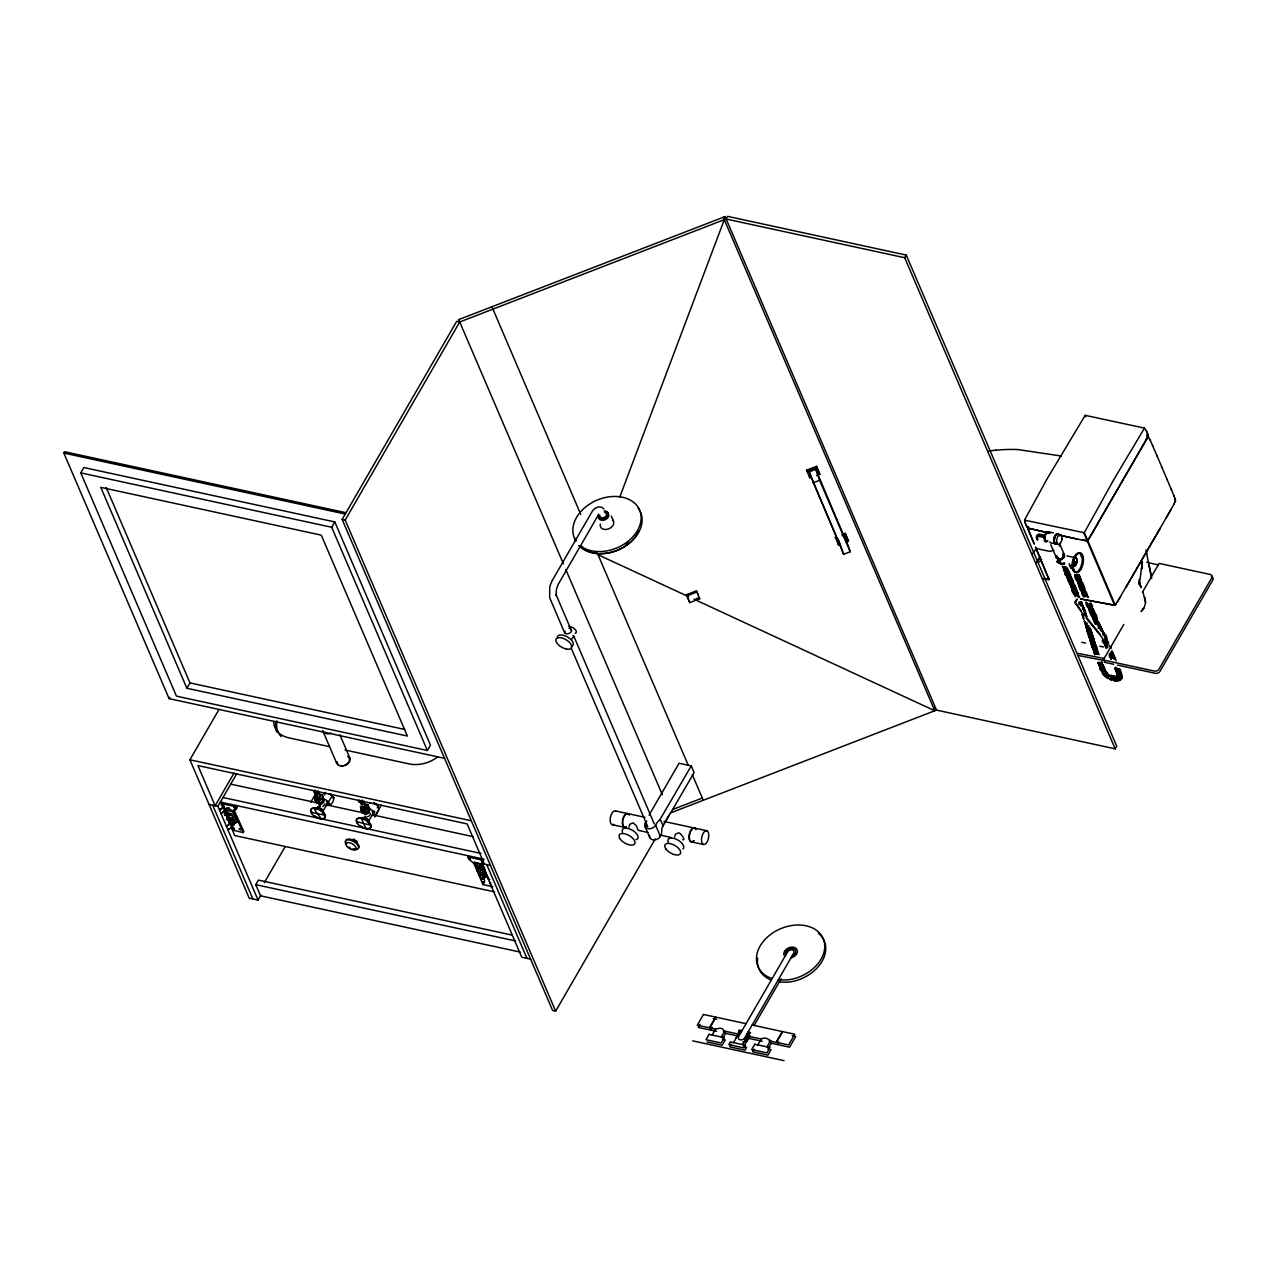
<?xml version="1.0" encoding="UTF-8"?>
<svg xmlns="http://www.w3.org/2000/svg" width="1277" height="1277" viewBox="0 0 1277 1277"><rect width="100%" height="100%" fill="white"/><g stroke="black" fill="none" stroke-linecap="round" stroke-linejoin="round"><path stroke-width="1.5" d="M483.009 863.22L482.578 867.083L483.552 866.588M484.558 867.243L484.111 870.691L485.1 870.196M482.067 875.144L482.483 872.702M330.136 793.703A4.629 2.267 30 0 1 332.483 796.241C336.138 797.024 331.222 807.655 329.083 803.185A5.124 2.506 29.6 0 0 324.741 799.386L322.506 797.886M1068.418 580.412L1072.137 588.857L1075.154 588.314L1074.771 585.856M1097.757 662.284L1100.167 666.147L1102.753 664.79L1101.428 662.683M1083.79 619.489L1083.503 616.823M1084.349 621.037L1085.179 624.118L1086.919 624.996M1087.35 631.508L1087.86 633.44C1090.095 636.553 1093.846 631.253 1090.095 630.742M1101.588 670.936L1103.057 674.208L1104.733 674.751L1106.904 672.915L1105.164 670.09M1110.447 675.948L1108.372 674.767M1045.049 535.446L1045.049 535.414A4.454 2.123 -77.8 0 0 1045.161 540.474A4.629 2.219 -77.8 0 0 1047.459 540.714M378.79 808.469L378.774 807.511M1064.236 556.038L1063.661 555.208M1064.092 556.517C1061.299 558.751 1060.421 563.253 1056.813 561.928M489.969 882.311L489.538 883.317L490.576 882.439M491.517 885.919L491.07 886.924L491.693 886.19A1.884 0.91 -77.8 0 1 491.15 885.552M1056.686 540.522L1056.845 539.389M1072.935 570.596L1073.255 568.983L1074.037 571.394M735.983 1038.281L737.914 1033.859A13.073 9.53 -23.2 0 0 738.888 1030.172L742.16 1030.443M1142.069 564.562L1139.307 584.323L1139.132 579.375M364.488 817.535L361.343 818.477L365.988 828.342A8.157 3.991 30 0 0 370.569 824.272A8.157 3.991 30 0 0 360.401 817.887A8.157 3.991 30 0 0 357.592 823.074M1065.928 573.98L1067.221 577.747C1071.499 580.045 1071.674 573.581 1068.53 572.335M1095.091 622.809L1095.251 624.198M1106.169 647.902L1106.425 646.8M1064.395 570.388L1065.848 573.309L1068.865 571.729M1069.535 582.456L1069.44 583.206C1070.812 586.335 1075.841 582.2 1072.137 580.812M1072.057 588.489L1071.962 589.224C1071.116 594.268 1080.374 599.408 1077.165 592.879M1072.552 589.687L1072.457 590.421C1074.388 594.108 1079.033 588.027 1074.404 588.106M1079.943 586.59C1080.31 591.107 1086.966 586.191 1082.369 583.812M1080.949 589C1082.369 594.763 1088.164 585.648 1081.89 586.335M1086.982 603.462L1088.738 605.314L1090.909 603.367M1088.994 608.299L1088.898 609.033C1088.164 614.732 1097.518 611.779 1092.218 609.065M1089.999 610.709L1089.904 611.444C1089.089 616.599 1098.092 614.939 1093.591 611.491M1092.505 616.727C1092.394 620.973 1099.848 616.887 1095.203 614.109M1078.985 574.714L1076.351 576.374L1074.58 574.442M1095.921 615.418C1095.171 619.648 1089.489 615.961 1091.165 612.752M1117.024 672.452C1115.188 677.832 1124.766 682.11 1120.871 674.479M1117.854 674.847C1117.423 679.045 1125.005 675.357 1120.488 673.282M1116.082 660.927L1115.683 659.475M1045.017 536.707L1045.177 535.877A3.847 1.836 -77.8 0 0 1045.209 539.708L1044.778 539.469A4.438 2.123 -77.8 0 1 1045.767 533.882L1045.927 533.531A4.422 2.203 -79.7 0 1 1046.693 532.685L1046.964 532.493M1102.243 629.721L1101.428 631.556M1100.279 628.523L1101.62 628.651L1102.817 632.019M1101.397 630.966L1103.488 632.386L1102.881 633.775M1104.621 635.387L1101.62 628.651M1104.573 637.431L1105.786 637.526L1104.797 638.867M1118.125 675.868C1117.167 679.747 1125.26 677.353 1120.536 675.405M1075.042 574.554L1074.931 575.288C1073.59 580.748 1085.274 588.218 1079.783 580.189M330.631 804.749L329.674 804.861M1103.488 672.5L1103.12 674.288L1104.541 675.916L1107.319 674.192L1106.632 672.564M1143.043 592.32L1145.565 602.728L1144.256 607.341L1141.175 611.587L1142.42 609.831M1147.752 434.244L1148.167 435.824L1143.458 444.524M1045.288 539.948A4.007 1.995 -74.9 0 1 1045.049 539.405L1045.24 538.718M485.244 870.339L485.148 871.201A1.884 0.91 -77.8 0 0 485.627 872.319L485.914 872.335M1073.207 569.287L1074.707 571.33M1104.334 674.815L1105.946 677.097L1107.925 675.134M1121.573 677.528L1121.653 678.247C1120.615 682.349 1115.539 678.119 1118.556 675.868M1077.437 580.556C1077.197 585.042 1084.78 580.157 1079.656 578.912M1078.442 582.966C1078.075 589.479 1086.919 583.461 1080.661 581.322M1083.471 595.018L1083.822 597.013L1084.141 595.864M1086.488 602.265C1084.365 608.06 1095.73 613.12 1091.212 606.655M1087.493 604.675C1086.887 608.267 1093.83 605.873 1090.686 603.255M1088.483 607.086C1089.233 612.449 1096.384 604.755 1089.824 604.308M1098.811 664.327L1100.806 668.494L1103.663 667.488L1102.785 665.189M1082.513 614.828L1083.231 617.988M1024.665 520.537L1025.495 523.554M1045.783 533.802L1044.953 535.717A4.374 1.9 -77.8 0 0 1044.666 537.202M1084.78 621.819L1085.099 623.256L1087.445 623.719M1086.073 626.448L1087.174 631.109C1089.584 634.829 1092.266 627.486 1090.414 630.056C1088.834 632.163 1085.035 629.545 1087.493 627.805M1044.969 538.91L1045.081 539.389M1093.08 646.896L1093.942 652.276C1100.295 655.516 1096.512 643.927 1093.782 642.491M320.479 817.775C308.842 802.259 318.021 813.449 320.671 804.398M1080.661 605.952L1082.417 604.34L1081.172 603.702M1074.675 586.845L1075.872 589.24L1072.329 589.846L1071.563 587.276L1074.516 585.042L1072.265 582.009M1073.654 584.451L1075.026 586.255L1073.67 587.755L1071.084 587.181L1071.467 585.377M1067.827 569.319L1066.471 570.819L1064.14 570.532L1063.007 566.365M232.989 829.986L234.25 828.981L232.989 829.986L232.462 827.065L232.558 829.028A1.884 0.91 -77.8 0 0 233.037 830.13L243.157 832.588L243.827 831.439L233.994 809.905L236.979 807.655L236.053 805.468L236.325 808.788L233.308 810.991L243.157 832.588M1108.548 674.99L1107.686 673.554M1070.653 566.094L1070.749 567.467M1057.101 538.271L1057.468 537.202M1061.57 540.746L1061.187 541.815M1112.044 678.358L1111.469 679.747L1110.032 679.3L1112.091 675.82L1118.173 676.427M1044.953 539.357L1045.081 540.618M485.595 875.399L484.749 875.575M1024.681 520.17L1084.269 532.748L1113.991 479.274L1144.479 428.098L1085.179 415.344L1046.789 479.402L1025.112 518.989L1025.048 522.421M1068.163 578.465C1066.103 584.148 1076.288 580.812 1070.733 578.385M1073.223 590.517L1073.047 591.985C1076.064 595.29 1078.921 588.314 1074.516 589.431M1093.671 618.786L1094.549 622.665L1095.251 620.574M1070.717 584.515L1071.898 586.702M1093.176 617.573L1093.272 619.313M1075.665 575.384C1074.101 579.072 1081.651 577.507 1078.921 574.522M1116.768 670.936C1114.502 676.235 1124.542 674.176 1119.674 670.888M373.06 815.317A5.124 2.474 29.3 0 0 373.953 815.157L375.853 815.556L375.582 814.566M1175.032 501.829L1175.032 498.573M1175.734 500.472L1173.643 504.543M619.776 497.024L724.298 219.66L723.436 217.218M1034.067 543.603L1027.873 528.614L1028.129 526.683M226.891 813.784L226.636 815.189A1.884 0.91 -77.8 0 0 227.114 816.29L227.96 815.78L224.513 815.029M228.918 819.946L230.594 823.809A2.123 1.038 30 0 0 232.478 825.165A2.123 1.038 30 0 0 234.042 825.086C235.591 823.122 228.312 817.2 229.589 822.101A1.884 0.91 -77.8 0 0 230.068 823.218L230.658 823.058M1087.781 596.982L1086.057 593.39M1048.944 578.21L1048.529 579.646M1111.82 651.206L1110.878 652.276M1096.831 624.613L1099.05 622.905L1097.294 621.133M1105.052 636.888L1102.913 633.328M1028.049 526.507L1027.666 528.024L1028.943 528.534M649.642 835.366A5.986 4.358 -23.2 0 0 652.675 839.787A5.986 4.358 -23.2 0 0 659.555 837.52L661.518 834.28L661.965 827.751L694.129 772.601L691.256 765.913L679.045 763.263L649.035 815.141M323.799 800.791L322.315 794.677L323.799 800.791L320.064 803.377L316.185 802.531L314.733 796.497L317.239 794.677M364.105 803.744L368.111 804.59L369.42 810.735L365.765 813.257L361.774 812.411L360.401 806.314M369.388 810.735C366.403 802.93 370.921 816.035 369.245 807.224M1105.323 644.374L1105.403 646.082L1107.734 646.354M376.061 815.396L379.317 808.357M1100.04 666.418C1097.534 672.34 1109.011 673.171 1103.823 668.797M1077.102 578.992C1075.601 583.126 1083.886 580.428 1079.863 577.795M1082.13 591.043C1079.975 596.79 1090.35 593.518 1084.684 590.98M1083.135 593.454C1081.587 597.333 1089.52 595.305 1086.168 592.4M1091.276 642.507L1091.564 645.188C1092.442 647.184 1096.895 645.22 1094.9 643.784M1093.639 649.594L1093.766 651.366C1095.235 653.425 1099.353 649.833 1096.161 649.562M1094.054 650.775L1094.756 654.638M1092.442 646.05C1090.462 649.275 1097.23 650.999 1096.352 647.471M1088.69 634.27C1086.631 640 1096.528 636.696 1091.165 634.254M1090.143 638.963L1090.797 642.842L1092.122 643.64L1094.692 642.331L1093.751 640.256M1087.27 629.593C1085.195 635.339 1095.123 632.019 1089.76 629.577M1089.042 635.435L1090.59 640.99L1093.623 640.543L1092.649 637.798M1085.274 622.601L1085.833 626.448L1088.419 627.199M333.935 797.678L332.706 797.79M565.025 631.157C563.588 637.319 576.933 631.413 569.079 628.252M232.653 827.927L234.074 828.182L233.068 827.209M1117.79 680.082C1114.837 683.977 1111.309 676.587 1115.667 677.129M1108.101 678.438L1109.889 678.406M1090.047 627.151C1088.642 630.407 1084.029 627.023 1086.184 624.597M1088.387 539.405L1146.379 439.735L1147.943 434.882M1146.235 439.559L1147.656 436.926M1146.315 439.735L1147.736 437.101M1093.639 638.516C1093.415 641.325 1087.812 639.969 1090.031 637.446M750.317 1036.238A12.674 9.242 -23.2 0 0 748.801 1038.297L746.119 1042.319M1173.914 504.335L1166.172 517.792M1082.545 606.399L1081.06 602.489M1101.78 662.396L1100.04 663.737L1097.709 662.683M1057.085 561.609C1057.42 558.831 1061.043 563.349 1059.91 560.539M1067.269 568.393L1065.545 569.734L1063.374 569.047M1171.121 509.395L1117.359 601.85M231.089 822.947L226.428 826.299C231.313 825.038 228.695 820.52 230.291 820.872M1059.383 546.205L1059.846 544.561A17.319 8.492 30 0 0 1059.575 543.555M1143.394 444.572L1097.693 523.698M444.651 758.346L169.091 698.631L63.85 453.08L64.616 451.739L346.019 512.716M80.77 472.889L83.867 467.542L334.797 521.926L430.477 745.145L427.38 750.493L176.434 696.125L80.77 472.889L331.701 527.273L427.38 750.493M169.091 698.631L169.857 697.29M186.873 688.255L100.771 487.351L321.261 535.143L407.363 736.031L186.873 688.255L189.97 682.908L106.214 487.479M261.035 894.969L258.066 900.093L249.223 898.178L189.906 759.783L218.575 710.22M331.701 527.273L334.797 521.926M655.261 838.909L555.655 1011.161L552.622 1010.506L342.14 519.42L456.703 321.325L459.72 321.98L725.99 219.005L904.707 257.731L1115.188 748.833L936.472 710.092L670.202 813.066M555.655 1011.161L345.173 520.074L459.72 321.98L458.874 319.537L725.128 216.563L936.472 710.092M234.09 772.968L215.143 805.755L197.919 765.577L467.127 823.904L484.35 864.082M258.066 900.093L217.872 806.346L236.692 773.83M229.078 820.872L223.252 807.272L222.677 802.563M223.252 807.272L224.113 805.899M225.071 810.193L221.017 813.672L225.917 809.905L229.11 818.749M226.779 812.81L223.491 812.571M227.705 814.997L224.417 814.758M233.515 810.847L234.17 809.698M234.745 810.272L234.074 811.597M230.642 821.063L232.238 821.303L230.594 817.488L226.955 816.689L228.599 820.52L230.419 818.541M236.325 808.788L236.979 807.655M232.574 820.744L233.452 819.196L231.903 818.174M233.164 812.156L237.346 821.925L236.117 822.244A1.756 0.862 30 0 1 235.064 823.011L235.718 821.877A1.756 0.862 30 0 0 236.66 821.781M237.346 821.925L238.017 820.776L236.58 820.664M233.18 830.417L233.643 828.837M520.393 952.115L260.54 895.816L255.751 884.658L258.385 880.108L512.412 935.147M264.355 882.615L285.09 846.763M310.758 802.371L315.547 793.783M314.733 796.497L315.946 799.003M316.393 809.442L318.276 806.202M330.887 798.013L322.714 811.454L324.869 815.237L310.87 812.204L311.652 811.39M368.255 808.102L368.111 804.59M374.704 811.15L368.399 821.35L370.553 825.134L356.778 821.686M374.48 816.977L381.296 805.196M725.99 219.005L727.539 216.34L906.239 255.081L1116.721 746.167L1115.188 748.833M597.78 515.908L558.241 584.307L556.357 589.575L556.245 594.954M468.675 859.134L468.388 855.813L468.675 859.134L473.847 863.364L474.661 861.815M482.961 863.555L481.094 859.852L481.748 858.703L483.36 862.278M530.625 959.155L521.782 957.255L481.605 863.491L483.584 860.075M482.083 873.867L483.536 873.388L482.642 874.937L484.27 878.879A2.123 1.038 30 0 1 483.281 879.502A2.123 1.038 30 0 1 481.317 878.656L479.003 874.138L479.897 872.606M486.01 876.006L486.186 876.437A1.756 0.862 30 0 1 485.148 877.203L485.803 876.054A1.756 0.862 30 0 0 486.856 875.304M492.906 886.701L482.914 884.546L483.584 883.397M904.707 257.731L906.239 255.081M646.832 820.935A12.674 9.242 -23.2 0 1 645.364 822.995A5.986 4.358 -23.2 0 0 647.231 828.438A5.986 4.358 -23.2 0 0 654.782 826.347L655.628 825.229A13.073 9.53 -23.2 0 1 659.842 819.802L691.256 765.913M664.232 823.41L669.212 814.79M699.988 1024.346L698.216 1027.41L710.411 1030.044L711.959 1027.362M712.263 1027.442L710.714 1030.108L716.493 1031.369M712.151 1034.993L715.535 1029.134L719.893 1028.177L722.271 1028.687L724.682 1031.114L737.867 1033.971M721.282 1036.972L724.682 1031.114M723.085 1037.738L725.623 1033.348L723.405 1031.098M731.354 1044.203L729.805 1046.869L745.034 1050.173L746.582 1047.491L743.501 1046.821L749.743 1036.03M733.461 1042.623L739.718 1031.832L741.171 1032.151M742.544 1044.602L748.785 1033.795L747.253 1033.46M748.21 1035.695L745.72 1040.005A3.544 2.586 -23.2 0 1 742.863 1042M754.068 1025.575L781.173 978.709M754.196 1049.151L752.648 1051.817L767.876 1055.121L770.973 1049.774L767.924 1049.103L771.308 1043.245L769.089 1040.994M757.836 1044.889L761.22 1039.031C767.142 1035.424 770.43 1042.75 776.145 1042.271L782.338 1031.561L752.153 1025.016M766.966 1046.869L770.35 1041.01M778.651 1041.824L777.102 1044.506L771.308 1043.245M1095.65 624.022L1096.352 623.016M1153.131 540.426L1131.214 578.305M1153.402 540.219L1160.394 528.119M1123.808 624.437L1103.248 659.986L1154.472 671.095A3.544 2.586 -23.2 0 0 1159.053 669.068L1211.825 577.827A3.544 2.586 -23.2 0 0 1210.325 574.49L1159.117 563.396L1142.484 592.145M1103.903 640.4C1106.728 649.45 1108.867 634.765 1104.19 633.935M1105.02 642.81L1104.509 644.246L1106.265 648.237M1106.121 645.252L1105.706 647.024L1107.877 647.694M1093.016 531.998L1097.789 523.921M1125.979 587.292L1130.337 579.806M1110.463 654.957L1111.261 659.475M1094.852 616.36L1096.975 618.116L1094.341 619.776L1094.581 621.947L1097.821 621.085L1096.241 618.707M1111.517 657.384L1111.118 659.171M1065.832 572.08L1065.577 574.187M1069.44 580.556L1069.009 582.344C1072.696 586.079 1072.983 577.571 1072.983 581.418L1072.233 579.822M1076.415 576.246C1073.941 580.923 1083.455 577.827 1078.586 575.32M1079.863 584.674C1076.288 591.586 1090.175 596.391 1083.678 588.569M1080.869 587.085C1078.155 590.485 1086.041 590.086 1083.87 587.436M1088.403 605.186C1085.673 608.698 1093.687 608.028 1091.42 605.521M1089.904 608.794C1088.004 614.764 1097.885 608.139 1090.941 608.044M1091.915 613.614C1089.52 618.707 1099.465 614.572 1093.735 612.689M1090.079 536.978L1093.048 532.062M1115.587 667.009L1115.747 669.308L1118.78 668.765M1116.05 668.19C1113.72 671.095 1119.945 671.75 1119.562 668.829M1117.822 672.915C1115.555 678.454 1125.755 673.378 1119.291 672.085M1120.615 596.71L1114.965 605.282L1080.374 599.009M1090.111 537.058L1087.381 540.57L1082.864 540.011M1057.915 536.244L1058.473 535.462M1060.724 542.757L1060.181 543.555M1115.779 680.21C1112.65 683.658 1115.444 675.948 1117.471 677.688M1102.721 671.095L1102.562 673.107C1103.839 674.894 1108.005 671.447 1105.196 671.383M1057.468 560.779L1057.771 562.598M1101.397 668.557C1098.938 672.644 1107.941 670.457 1103.871 667.616M1100.822 667.296C1098.523 672.229 1108.069 667.999 1102.626 666.323M1098.731 662.412C1096.241 665.732 1104.126 665.652 1101.891 662.14M1143.905 608.028L1142.644 609.783L1143.474 608.634M1088.499 539.66L1087.749 540.586L1084.412 532.988M1098.076 628.236C1100.87 629.034 1101.716 624.277 1098.571 624.868M1095.123 652.818L1094.692 654.622M1036.254 548.775L1032.215 554.17M1093.479 648.077C1090.766 651.302 1098.843 651.286 1096.48 648.493M1091.149 641.006C1088.052 646.002 1098.555 645.061 1093.782 641.325M1088.227 631.604L1088.579 635.786C1091.244 638.676 1094.181 633.871 1091.181 632.051M1088.579 632.769L1088.467 634.892C1089.68 636.744 1093.846 634.015 1091.197 633.121M1046.198 533.802L1045.895 534.265A3.847 1.836 -77.8 0 1 1046.454 533.563M1037.594 559.965L1039.813 557.027M1040.627 556.916L1035.998 562.934M1039.414 562.024L1041.585 559.134M1036.078 563.125L1038.552 559.98M482.004 875.288L479.737 874.49M1113.64 680.018L1111.852 679.987L1111.644 678.965L1113.384 676.427L1114.135 677.752M1114.965 605.282L1116.002 604.181M1064.587 568.169C1060.277 573.277 1071.85 571.968 1066.742 569.989M1070.749 582.663L1069.934 584.403L1070.972 585.393L1073.366 584.946L1073.478 583.302M1077.149 577.14C1073.638 580.891 1082.768 580.636 1079.847 576.917M1078.65 580.764L1077.852 582.504C1077.389 586.957 1085.45 583.397 1080.773 582.599M1079.656 583.174L1078.857 584.914C1078.299 588.569 1085.354 587.021 1082.545 584.946M1074.771 592.289L1074.34 594.667C1077.453 597.285 1079.624 590.644 1075.505 591.842M1092.729 614.524L1091.915 615.897L1093.016 619.026M1067.173 574.203L1066.439 576.294L1067.795 577.012L1070.046 576.214L1070.238 574.842M1075.777 594.715L1075.042 596.806M1116.832 669.1C1112.937 674.607 1124.526 673.793 1119.338 668.701M1090.271 628.603C1088.69 631.413 1084.301 627.997 1087.509 626.4M1085.865 616.232L1085.705 612.737L1083.918 610.837M1083.646 610.23L1083.55 607.517M1084.109 611.428L1084.732 610.31L1083.391 608.475M1078.395 597.013L1078.49 595.369M1100.056 664.551C1096.624 669.435 1107.223 666.067 1101.572 663.896M1068.195 576.613L1067.38 578.353L1068.929 580.556L1071.802 579.566L1070.924 577.252M1082.162 589.208C1078.57 592.528 1087.014 592.847 1084.875 589.846M1091.212 610.917C1087.701 616.041 1098.683 612.577 1092.729 610.278M1083.646 615.003L1082.832 616.759L1083.63 618.595M1095.012 651.334L1094.197 653.074L1096.512 654.223L1098.236 652.898L1097.566 650.999M1092.234 643.065L1091.404 644.821L1092.33 647.535C1093.559 650.121 1098.348 646.449 1094.948 646.018M1092.617 644.246L1092.186 646.657C1093.431 648.429 1097.534 645.747 1094.932 644.853M1091.085 639.522L1090.255 641.262L1092.17 642.491L1094.309 641.15L1093.655 639.234M1090.079 603.287C1088.435 606.383 1084.061 600.717 1086.903 602.792M1114.422 659.331L1115.029 657.942L1113.161 655.213M1089.967 635.978C1086.392 639.506 1095.889 639.841 1092.553 635.707M228.679 828.965L227.976 829.906L232.222 826.873M1086.168 623.144L1085.753 625.586L1088.818 625.666M745.161 1040.085L747.843 1036.062A12.674 9.242 -23.2 0 1 750.637 1032.758L748.242 1031.752M1065.976 570.324L1064.81 572.319C1063.438 578.05 1073.127 574.634 1068.29 573.612M571.426 639.538L573.533 636.696L573.15 635.323M1065.96 566.573L1062.624 566.892M1082.401 608.06L1083.359 606.719L1082.098 606.08M1084.221 612.848L1085.131 611.236L1083.471 609.656M230.77 827.384L231.616 826.746M320.894 802.291A3.464 2.522 -23.2 0 0 322.65 798.061L318.899 800.599L315.02 799.753L316.185 802.531M1082.96 540.251L1059.032 535.047L1059.942 534.44M322.666 798.141L318.931 800.743L315.052 799.897L314.78 796.369M368.223 807.958L364.584 810.496L365.765 813.257L364.584 810.496L360.641 809.778L364.695 810.576M1054.004 550.371L1049.662 551.377L1036.685 548.599M1103.105 635.212L1104.062 633.615L1100.455 627.23M1107.909 644.725L1105.164 645.077L1103.966 642.682M1077.916 574.65L1074.851 574.73M1076.814 599.216L1074.691 602.441L1082.688 613.662M1077.389 599.121L1075.266 602.297L1081.044 610.598M484.941 877.81L483.919 877.938M1066.167 568.026L1063.789 568.473L1062.336 566.621M1080.342 601.818L1078.778 602.377M1082.481 609.432L1083.79 608.203L1082.353 604.979M1099.912 629.29L1101.237 627.518L1099.146 626.081M1100.471 630.519L1101.843 629.002L1100.487 626.193L1101.812 628.731M229.397 820.057L226.444 819.483M1059.048 558.735A3.24 2.362 -23.2 0 0 1060.836 558.879L1061.666 558.608L1060.213 559.198M1061.762 558.767L1060.66 558.847M1073.893 565.567L1075.457 564.163L1075.298 562.343M819.818 474.262L816.945 467.558L807.032 471.405L806.601 470.175L816.514 466.344L819.818 474.262L816.514 475.539M846.396 540.746L850.243 551.744L843.634 554.298L809.155 471.867L815.78 469.313L846.619 542.39L844.48 536.276L846.874 541.863L848.519 541.225L845.23 533.307L841.91 534.584M813.018 482.866L819.626 480.312L850.243 551.744M686.483 594.699L696.412 590.852L699.7 598.769L689.788 602.616L686.483 594.699L689.788 602.616M686.914 595.912L696.827 592.081L696.412 590.852M842.341 535.813L845.645 534.52L848.519 541.225M695.965 598.833L699.269 597.556L699.7 598.769M835.733 538.367L835.302 537.138L838.606 545.056L840.25 544.417M1073.845 565.599L1075.442 562.806M672.931 809.41L702.318 798.045M933.822 708.527L935.514 707.873M1085.913 540.714L1087.781 540.65L1115.236 605.075M791.948 956.202L792.203 956.122A5.316 3.879 -23.2 0 0 795.475 950.439A5.316 3.879 -23.2 0 0 789.026 949.034A5.316 3.879 -23.2 0 0 785.738 954.717L785.85 954.877M1118.125 676.571C1112.395 677.816 1119.753 684.424 1119.275 678.326M480.775 870.1L480.439 868.041L478.588 867.642L480.36 870.068M1098.364 626.975L1100.12 625.618L1099.002 622.729M1097.805 625.762L1099.433 624.692L1098.763 623.575M1047.284 533.036L1047.076 533.1A3.847 1.836 -77.8 0 1 1047.938 533.148A3.783 1.82 -74.7 0 0 1047.507 533.02L1047.332 533.179M1117.295 668.222C1110.08 665.429 1120.137 676.203 1119.53 669.771M485.803 875.878L484.749 875.767M1056.015 543.395L1051.578 543.268L1049.566 542.007M1064.395 563.492L1059.974 562.981M1099.992 662.428L1098.731 662.555M1083.439 614.349L1085.466 613.295L1084.732 612.05M988.398 451.116L995.821 450.127M1097.438 654.351L1098.699 653.792L1097.693 652.036M1084.812 614.46L1086.919 616.296M488.74 879.278L489.761 879.342M1106.425 641.916L1108.516 643.353L1107.766 642.044M1058.17 562.598L1059.479 562.774M1112.937 656.49C1117.407 658.293 1108.596 660.065 1109.362 655.213M1113.991 658.916L1115.348 659.06M1073.382 568.233L1071.004 567.706M1045.767 533.914L1045.831 533.994A4.438 2.123 -77.8 0 1 1048.672 533.163A4.454 2.123 -77.8 0 0 1045.544 534.409A4.438 1.963 -75.9 0 1 1046.15 533.339M234.218 823.777L233.452 823.649M1078.842 603.558L1081.411 601.659M479.865 874.186L478.667 874.713M778.252 979.858L786.744 979.97A35.485 25.859 -23.2 0 0 823.825 940.223A35.485 25.859 -23.2 0 0 771.755 933.631A35.485 25.859 -23.2 0 0 770.286 977.879L772.266 978.39M779.209 982.093L787.701 982.205A35.485 25.859 -23.2 0 0 821.446 962.363A35.485 25.859 -23.2 0 0 818.302 933.2M1069.711 575.959C1073.542 576.518 1069.663 581.482 1067.508 578.704L1066.87 576.773M1085.849 622.633L1086.695 622.649M1084.78 613.231C1088.403 613.758 1082.688 617.461 1081.986 614.381M1097.406 653.122L1099.066 654.702M1017.162 449.44L1061.331 456.033M1111.724 652.786C1116.417 653.68 1110.16 658.788 1109.426 654.814M1096.751 619.92L1098.332 622.282L1095.107 623.16M1069.184 574.746L1070.365 575.145M1086.2 594.587C1089.951 597.141 1080.693 597.875 1082.369 592.991M1077.293 594.076L1079.464 596.838M1058.968 558.863L1059.83 559.15L1058.473 558.672M1059.782 559.071L1058.186 558.751M1078.283 596.471L1079.608 597.141M1080.965 598.913L1114.214 605.218M1078.921 604.675L1081.587 603.989L1081.411 601.722M1077.708 653.377L1104.142 658.453M1078.666 655.596L1105.1 660.672L1104.206 662.22L1113.688 664.279M1082.944 540.171L1085.945 540.794M1058.489 562.646L1059.415 562.838L1058.633 562.598M368.43 807.798L370.442 809.283A5.124 2.506 30 0 1 374.704 812.954M1043.676 579.088L1049.024 579.646L1035.711 547.546M1043.532 578.465L1048.848 579.024L1035.519 547.051M1109.362 653.744L1112.028 652.994L1111.948 650.983M1077.341 539.102L1059.128 535.207M1099.8 646.194L1103.583 646.992M1046.342 532.317L1050.077 533.259L1027.841 528.024M228.248 807.734L229.253 807.958M477.662 863.076L479.274 863.428A3.496 1.708 30 0 1 483.233 866.285L483.344 866.572M1045.416 535.318L1039.143 534.089L1037.403 534.728L1036.94 536.356A17.319 8.492 30 0 0 1037.85 538.846M1044.794 536.404L1038.52 535.175L1036.764 535.797L1036.301 537.441A17.319 8.492 30 0 0 1037.227 539.932M1045.336 537.761L1040.005 536.611A4.725 2.315 30 0 0 1037.036 537.968A12.147 5.954 30 0 0 1037.754 539.932M1066.933 555.926L1075.872 557.841M1117.487 665.094L1155.43 673.314A3.544 2.586 -23.2 0 0 1160.011 671.303L1212.783 580.061A3.544 2.586 -23.2 0 0 1211.282 576.725M63.85 453.08L345.237 514.056M342.14 519.42L345.173 520.074M189.97 682.908L404.665 729.422M329.498 746.646L288.65 737.803A28.381 20.687 -23.2 0 1 273.709 721.393M345.061 750.014L409.247 763.933A28.381 20.687 -23.2 0 0 437.708 756.942M615.498 810.927L627.677 813.577M627.997 813.641L645.061 817.344M664.024 821.446L694.385 828.023M694.688 828.087L706.867 830.736A7.103 3.4 -77.8 0 1 707.059 842.07A7.103 3.4 -77.8 0 1 701.504 840.011A7.103 3.4 -77.8 0 1 706.867 830.736M612.05 824.671L624.23 827.304M647.998 832.46L638.261 830.353L636.217 825.596L633.169 822.899L629.769 824.192L628.954 827.113M659.682 834.998L671.367 837.52M691.24 841.83L703.419 844.464M189.906 759.783L471.309 820.76M318.436 793.847L322.427 794.693M230.722 784.126L317.989 803.025M327.694 805.133L364.536 813.114M372.293 814.806L473.128 836.643M222.98 797.502L480.902 853.403M484.079 859.213L220.362 802.068L222.629 807.351M222.022 803.712L235.383 806.601M467.733 856.947L481.094 859.852M209.045 804.43L217.872 806.346M481.605 863.491L490.432 865.407M228.088 810.64L232.797 811.661L236.66 820.042M478.173 864.832L482.882 865.854L484.59 869.206M225.678 810.32L223.698 806.633M481.637 865.966L479.785 865.567L480.328 866.812M228.168 814.582L231.823 815.365L235.064 823.011M478.252 868.775L481.892 869.557L485.132 877.123M477.039 870.882L480.679 871.664L482.323 875.495L481.365 874.905M484.286 875.735L487.447 876.182L484.159 868.456M234.633 821.925L235.463 822.117L231.6 813.736L226.891 812.715L227.992 815.939M484.701 876.118L485.547 876.309L481.684 867.929L476.975 866.907L478.077 870.116M494.55 891.857L234.713 835.541L231.68 828.502M255.751 884.658L515.605 940.957M746.055 1023.691L715.95 1017.178L709.757 1027.873L715.535 1029.134M713.125 1018.583L716.605 1019.333M792.299 1035.743L795.779 1036.493L789.585 1047.204L777.406 1044.57M747.795 1036.126L761.22 1039.031M725.623 1033.348L736.941 1035.791M748.753 1038.361L762.177 1041.266M722.239 1039.207L725.288 1039.861L722.191 1045.224L706.963 1041.92M692.693 1040.851L784.046 1060.66M1037.243 530.338L1046.47 532.477M1081.779 642.315L1085.53 643.129M1048.066 531.711L1053.477 532.908M1037.307 530.322L1028.863 528.375M1058.25 562.582L1059.415 562.838M1146.778 562.247L1158.223 564.945M1085.993 615.626L1086.839 616.073M1118.221 677.065C1114.007 677.832 1120.791 683.77 1120.663 678.263M1101.588 629.673L1102.498 630.279M1103.839 634.557L1108.516 643.353M1105.515 638.213C1107.845 639.234 1103.791 641.517 1102.626 640.016M1106.616 640.639C1110.958 644.821 1101.46 645.108 1102.386 639.745M1111.549 651.573L1112.778 653.936L1109.537 654.798M484.526 880.651L484.669 881.449M1112.618 654L1113.847 656.362L1110.607 657.224M1114.214 657.639L1115.555 659.155L1114.821 657.847M1146.842 435.058L1148.199 435.808M1146.922 435.234L1150.13 439.99M1066.981 568.728L1068.306 570.803L1067.285 567.914M1068.019 571.138C1071.435 572.351 1067.333 576.374 1065.449 573.868M1095.107 615.099L1096.049 615.737M1096.097 617.509C1099.896 619.01 1094.756 622.953 1093.351 619.92M1076.176 590.453L1077.165 593.119L1073.59 593.182M363.275 801.924L363.69 803.632L361.391 803.919M232.765 823.042L234.314 823.17M233.228 823.569L232.286 823.058M1144.703 428.13L1146.475 431.131M598.035 554.729L688.558 596.678M693.986 599.2L934.78 710.762L724.298 219.66M1087.397 595.88L1088.387 597.333M483.376 877.57L482.498 876.613M1062.879 553.388L1064.204 554.457A3.783 2.746 -23.2 0 1 1064.539 555.798A4.438 3.224 -23.2 0 1 1063.039 558.4A3.735 2.73 -23.2 0 1 1061.41 559.31L1058.601 559.518L1056.638 558.272A3.735 2.73 -23.2 0 1 1056.302 556.948A4.438 3.224 -23.2 0 1 1056.749 555.575M1092.617 636.712L1093.575 638.803M1083.487 616.615L1082.066 614.748M682.748 839.803C686.148 840.713 680.833 833.099 678.853 832.796L675.437 834.104L674.639 837.01M373.938 802.61L374.257 802.786A4.645 2.283 30 0 1 374.784 803.025M1074.468 571.904L1074.005 571.585A9.737 4.549 -79.6 0 1 1072.888 569.957M315.706 794.023L317.382 794.182L318.324 792.554M1058.042 558.48L1057.42 557.873A2.953 2.155 -23.2 0 1 1057.26 557.538A2.953 2.155 -23.2 0 0 1057.548 558.145L1057.819 558.464M603.909 508.964C600.094 504.623 593.582 507.927 591.602 512.444L551.951 581.019L549.717 586.702L549.653 597.652L564.897 633.424M234.601 806.489L235.591 806.41M1085.067 622.346L1084.269 621.117M1063.262 554.825L1063.533 555.144A2.953 2.155 -23.2 0 1 1063.789 556.197M1063.15 554.537L1063.422 554.856A2.953 2.155 -23.2 0 1 1063.677 555.91A3.512 2.554 -23.2 0 1 1062.496 557.969A2.953 2.155 -23.2 0 1 1061.682 558.496M1111.421 648.157L1109.074 645.284M1102.849 638.628L1086.057 617.924M1100.088 634.254L1086.663 617.669M1063.071 555.224L1063.533 556.133A2.65 1.931 -23.2 0 0 1063.278 555.415L1063.039 555.128A3.113 2.267 -23.2 0 1 1063.518 556.102L1063.47 555.814M1103.631 632.706L1104.062 633.615M1105.307 636.377L1107.957 642.139M1061.219 534.951L1061.73 536.005M1057.452 544.034L1057.053 543.411A4.948 2.362 -77.8 0 1 1054.419 539.133A4.948 2.362 -77.8 0 1 1058.457 534.409M1075.426 564.801L1074.34 563.987A2.283 1.66 -23.2 0 0 1073.334 563.987M1112.235 676.076C1109.889 672.532 1107.031 681.471 1106.058 676.219M1114.502 656.729L1113.752 655.42L1115.029 657.942M1026.852 526.619L1027.682 527.688M1106.728 639.474L1105.116 641.613L1102.865 640.256M1148.773 437.021L1148.055 435.633M1057.548 557.57A3.113 2.267 -23.2 0 0 1057.835 558.209L1057.723 557.267M1075.026 586.255L1074.26 584.658L1075.489 587.739L1074.979 586.047M1026.373 525.613L1027.043 527.066M1076.032 588.649L1075.282 587.069L1076.479 590.134L1075.984 588.458M1059.575 562.247L1059 560.954M1025.83 524.384L1026.58 526.06M1087.142 540.841L1083.934 533.211M1149.923 439.527L1152.748 445.96M1146.267 430.7L1147.017 432.408M1087.158 540.921L1114.502 605.059M1152.524 445.465L1157.042 455.937M1156.802 455.394L1162.182 467.941M1059.511 543.395L1064.316 554.649M1050.811 544.752L1056.318 557.602M809.155 471.867L812.683 480.918M839.771 543.3L837.856 538.846L839.468 543.427M813.21 482.451L840.011 544.944M806.601 470.175L809.905 478.093L809.474 476.88M611.284 516.02L613.487 521.16M580.764 514.423L491.932 306.751M597.253 552.909L688.351 765.466M692.278 774.628L703.276 800.28M458.874 319.537L460.438 323.193M459.72 321.98L563.396 563.859M565.743 569.35L662.348 794.741M660.289 819.451L663.162 826.155M655.628 825.229L660.417 836.387M571.442 630.662L556.309 595.242M573.788 636.122L654.271 823.904M571.154 648.014L647.774 826.762M645.364 822.995L646.737 826.187M645.013 826.522L649.801 837.68M486.776 864.609L526.97 958.373M488.245 877.107L488.117 878.129A1.884 0.91 -77.8 0 0 488.468 879.151M478.524 868.727L476.321 863.555A3.496 1.708 30 0 1 476.193 862.518M475.252 863.986L480.551 876.341M473.847 863.364L482.914 884.546M339.89 734.786L349.914 758.171M336.633 763.151L322.762 730.763A7.103 5.172 -23.2 0 0 331.014 733.206M320.064 803.377L318.899 800.599M236.037 816.195L237.362 819.243M229.397 815.572L228.487 813.433L230.945 815.253M227.801 813.018L226.237 809.379A3.496 1.708 30 0 1 226.843 807.734M230.02 823.058L232.047 827.799M224.129 810.879L229.413 823.202M212.7 805.228L252.878 898.976M1161.91 467.35L1167.29 479.976M1057.931 561.704L1057.979 561.816A17.032 8.636 -74.5 0 1 1058.106 562.151L1058.186 562.359M1167.002 479.322L1171.552 490.049M1034.258 544.098L1028.065 529.061M1025.287 523.107L1026.022 524.831M1171.248 489.346L1174.106 496.162M1146.826 431.961L1147.544 433.653M1085.689 416.797L1085.147 415.424M1068.322 570.34L1069.344 573.213L1068.833 571.537M1173.786 495.444L1175.367 499.307M1141.111 587.5L1139.228 581.961L1139.307 584.323M1147.353 433.206L1147.943 434.691M1101.764 661.901L1102.115 662.795M845.23 533.307L845.645 534.52M816.514 466.344L816.945 467.558M815.78 469.313L819.626 480.312M840.426 545.135L843.634 554.298M838.175 543.842L838.606 545.056M697.992 593.885L698.423 595.114M1145.357 599.631L1144.831 597.444M556.133 594.428L556.453 595.832M361.998 799.929L362.077 800.296A2.011 1.469 -23.2 0 1 361.215 801.764L360.322 802.164A1.804 1.309 -23.2 0 1 358.725 801.828L358.454 801.158A2.011 1.469 -23.2 0 1 358.933 800.009M1145.996 549.876L1146.762 553.532M1146.554 553.085L1151.71 578.465M1149.092 565.28L1151.343 576.597M1094.022 639.697L1094.692 642.331M1044.634 539.149L1044.698 539.58A4.438 2.123 -77.8 0 0 1047.379 540.538M1061.841 536.404L1061.969 537.394M1056.797 542.597L1056.702 541.608M1073.287 562.694L1075.793 564.035A3.224 2.346 -23.2 0 0 1073.111 563.955M1107.941 677.353L1108.085 678.422M1145.437 600.605L1145.565 602.728M281.116 736.606A31.175 22.747 -22.5 0 1 277.013 721.026M348.222 756.048A7.103 5.172 -23.2 0 1 345.748 765.21A7.103 5.172 -23.2 0 1 336.442 761.794M347.759 756.463A6.449 4.693 -23.2 0 1 349.244 760.932M348.589 762.225A6.449 4.693 -23.2 0 1 344.742 765.131M343.146 765.562A6.449 4.693 -23.2 0 1 341.534 765.657M338.788 764.859A6.449 4.693 -23.2 0 1 337.064 761.683M317.989 791.133A1.852 1.357 -23.2 0 1 317.159 792.203L316.201 792.602A2.171 1.58 -23.2 0 1 314.429 792.219L314.94 790.08A2.219 1.612 -23.2 0 0 314.908 792.889A2.219 1.612 -23.2 0 0 318.212 791.245M318.627 792.426A1.868 1.357 -23.2 0 1 317.255 794.502A1.868 1.357 -23.2 0 1 315.148 793.576M318.452 794.406A1.868 1.357 -23.2 0 1 319.681 796.194A1.868 1.357 -23.2 0 1 316.888 797.119A1.868 1.357 -23.2 0 1 317.095 794.853M319.904 795.555A1.868 1.357 -23.2 0 1 319.378 797.598A1.868 1.357 -23.2 0 1 316.904 797.646A1.868 1.357 -23.2 0 1 317.414 795.603M320.048 795.747A2.155 1.58 -23.2 0 1 320.08 798.157A2.155 1.58 -23.2 0 1 317.031 798.524A2.155 1.58 -23.2 0 1 317.526 796.05M328.891 804.877A5.124 2.506 29.6 0 1 326.194 805.34M324.518 794.517A4.629 2.267 30 0 1 325.619 792.378M326.864 803.856A2.921 1.437 30 0 1 326.337 804.015M326.353 801.605A2.921 1.437 30 0 1 327.135 802.658M320.032 802.579A3.464 2.522 -23.2 0 1 318.34 802.61M317.063 801.94A3.464 2.522 -23.2 0 1 316.696 801.381M322.315 799.913A2.666 1.947 -23.2 0 1 321.996 803.169A2.666 1.947 -23.2 0 1 318.165 802.802M322.634 799.897A3.017 2.187 -23.2 0 1 321.948 803.776A3.017 2.187 -23.2 0 1 317.797 802.595M324.693 803.871A3.001 2.187 -23.2 0 1 322.698 806.521M319.857 806.569A3.001 2.187 -23.2 0 1 319.362 806.202M311.907 813.178A8.157 3.991 30 0 1 316.52 808.325A8.157 3.991 30 0 1 325.38 816.849A8.157 3.991 30 0 1 314.701 815.875M316.345 809.027A3.671 1.804 30 0 1 320.703 809.363A3.671 1.804 30 0 1 322.506 812.89M316.504 808.756A3.671 1.804 30 0 1 320.862 809.091A3.671 1.804 30 0 1 322.65 812.619M316.233 808.804A4.086 1.995 30 0 1 320.703 808.357A4.086 1.995 30 0 1 323.161 812.555M324.821 794.869A4.086 1.995 30 0 1 325.076 793.288M329.115 793.799A4.086 1.995 30 0 1 330.807 795.012M331.413 795.699A4.086 1.995 30 0 1 331.908 797.582M364.089 827.783A8.157 3.991 30 0 1 360.385 825.772M363.482 818.27A3.671 1.804 30 0 1 367.153 819.802A3.671 1.804 30 0 1 368.478 822.42M363.626 817.998A3.671 1.804 30 0 1 367.632 819.834A3.671 1.804 30 0 1 368.335 822.516M362.333 817.743A4.086 1.995 30 0 1 367.696 819.132A4.086 1.995 30 0 1 368.287 822.691M373.842 803.249A4.086 1.995 30 0 1 376.492 804.909M377.513 806.298A4.086 1.995 30 0 1 377.258 807.878M368.335 807.958A3.464 2.522 -23.2 0 1 368.51 810.544A3.464 2.522 -23.2 0 1 365.717 812.475M364.839 812.587A3.464 2.522 -23.2 0 1 362.365 811.294M368.43 810.145A2.666 1.947 -23.2 0 1 366.754 813.529A2.666 1.947 -23.2 0 1 363.769 811.677M368.303 809.794A3.017 2.187 -23.2 0 1 368.686 812.795A3.017 2.187 -23.2 0 1 364.839 814.056A3.017 2.187 -23.2 0 1 363.785 811.294M370.234 813.21A3.001 2.187 -23.2 0 1 367.632 816.657M366.164 816.689A3.001 2.187 -23.2 0 1 365.046 816.099M370.043 803.105A4.645 2.283 30 0 1 370.474 802.563M376.22 803.919A4.645 2.283 30 0 1 378.136 806.122M372.182 811.645A2.921 1.437 30 0 1 372.916 812.842M363.881 801.142A2.219 1.612 -23.2 0 1 361.359 802.898A2.219 1.612 -23.2 0 1 359.715 801.206M363.418 801.669A1.868 1.357 -23.2 0 1 363.769 803.935A1.868 1.357 -23.2 0 1 360.912 803.824M364.568 804.35A1.868 1.357 -23.2 0 1 365.43 805.979A1.868 1.357 -23.2 0 1 363.243 807.192A1.868 1.357 -23.2 0 1 362.014 805.787M365.876 806.09A1.868 1.357 -23.2 0 1 363.945 807.926A1.868 1.357 -23.2 0 1 362.333 806.521M364.456 805.053A1.868 1.357 -23.2 0 1 364.887 805.101M365.733 805.643A2.155 1.58 -23.2 0 1 365.892 807.926A2.155 1.58 -23.2 0 1 362.955 808.58A2.155 1.58 -23.2 0 1 362.796 806.298M367.393 810.288A2.155 1.58 -23.2 0 1 367.074 810.703M367.026 808.772A1.868 1.357 -23.2 0 1 366.978 809.155M346.211 844.624A7.47 3.655 30 0 1 349.323 839.931A7.47 3.655 30 0 1 358.454 846.539A7.47 3.655 30 0 1 352.165 848.918M350.425 848.12A7.47 3.655 30 0 1 348.781 847.082M357.305 848.71A7.47 3.655 30 0 1 354.368 848.646M346.674 843.81A7.47 3.655 30 0 1 352.069 839.755A7.47 3.655 30 0 1 358.31 848.247M353.394 839.069A4.885 2.394 30 0 1 354.543 839.596M355.613 840.266A4.885 2.394 30 0 1 357.289 841.878M475.603 864.625A3.496 1.708 30 0 1 477.678 863.092M233.148 812.092A3.496 1.708 30 0 0 229.206 809.251L227.593 808.884A3.496 1.708 30 0 0 225.534 810.432M276.965 732.248A28.381 20.687 -23.2 0 1 276.215 721.282M575.751 540.586A35.485 25.859 -23.2 0 1 606.926 497.168A35.485 25.859 -23.2 0 1 638.292 529.045A35.485 25.859 -23.2 0 1 581.849 546.795M638.229 508.262A35.485 25.859 -23.2 0 1 624.756 546.54A35.485 25.859 -23.2 0 1 578.768 545.55M575.863 541.336A35.485 25.859 -23.2 0 1 574.618 538.208M628.635 542.102A33.681 24.55 -23.2 0 1 625.906 544.194M638.692 531.009A33.681 24.55 -23.2 0 1 635.818 536.005M634.877 537.282A33.681 24.55 -23.2 0 1 600.35 553.532M596.742 553.276A33.681 24.55 -23.2 0 1 592.863 552.574M591.043 552.063A33.681 24.55 -23.2 0 1 584.547 548.982M583.174 547.977A33.681 24.55 -23.2 0 1 580.716 545.694M557.379 637.83A8.875 4.342 30 0 1 567.882 637.207A8.875 4.342 30 0 1 571.346 646.37M568.935 626.48A5.284 2.586 30 0 1 575.161 629.497A5.284 2.586 30 0 1 575.177 633.296M606.032 513.083A3.544 2.586 -23.2 0 1 603.798 517.6A3.544 2.586 -23.2 0 1 599.823 515.126M604.707 512.396A3.544 2.586 -23.2 0 1 605.458 512.668M605.968 512.173A5.316 3.879 -23.2 0 1 608.395 516.834A5.316 3.879 -23.2 0 1 602.153 520.314A5.316 3.879 -23.2 0 1 598.626 516.275M612.721 520.026A7.103 5.172 -23.2 0 1 608.251 529.061A7.103 5.172 -23.2 0 1 600.302 524.113M604.229 510.944A5.316 3.879 -23.2 0 1 608.075 515.349A5.316 3.879 -23.2 0 1 601.244 519.164A5.316 3.879 -23.2 0 1 598.594 514.088M626.065 826.985A7.103 3.4 -77.8 0 1 622.553 820.153A7.103 3.4 -77.8 0 1 628.46 814.119M613.886 824.351A7.103 3.4 -77.8 0 1 610.374 817.519A7.103 3.4 -77.8 0 1 616.28 811.47M626.368 827.049A7.103 3.4 -77.8 0 1 623.064 819.323A7.103 3.4 -77.8 0 1 629.353 815.157M693.698 840.601A7.103 3.4 -77.8 0 1 689.277 839.388A7.103 3.4 -77.8 0 1 691.017 829.986A7.103 3.4 -77.8 0 1 695.742 829.539M668.206 842.213A8.875 4.342 30 0 1 676.523 839.34A8.875 4.342 30 0 1 682.892 848.982M622.522 832.317A8.875 4.342 30 0 1 631.86 829.954A8.875 4.342 30 0 1 636.01 839.627M694.002 840.665A7.103 3.4 -77.8 0 1 689.58 839.452A7.103 3.4 -77.8 0 1 691.32 830.05A7.103 3.4 -77.8 0 1 696.061 829.603M784.876 956.553A7.103 5.172 -23.2 0 1 787.941 948.125A7.103 5.172 -23.2 0 1 797.263 950.152A7.103 5.172 -23.2 0 1 790.974 957.878M771.244 980.113A35.485 25.859 -23.2 0 1 757.628 957.973M1038.137 535.781A4.725 2.315 30 0 1 1038.776 535.494M1039.622 535.398A4.725 2.315 30 0 1 1040.627 535.526M995.789 450.27A124.587 87.57 -26.1 0 1 1017.115 449.568M1063.15 554.649A3.4 2.474 -23.2 0 1 1063.773 556.054M1063.597 556.948A3.4 2.474 -23.2 0 1 1059.958 559.294A3.4 2.474 -23.2 0 1 1057.244 557.267M1064.475 563.157A3.32 2.41 -23.2 0 1 1063.118 563.859A3.32 2.41 -23.2 0 1 1059.479 562.439M1064.012 563.732A2.331 1.692 -23.2 0 1 1061.187 563.732M1062.624 557.937A3.113 2.267 -23.2 0 1 1061.873 558.512M1061.442 558.719A3.113 2.267 -23.2 0 1 1058.394 558.719M1064.587 563.684A2.969 2.171 -23.2 0 1 1061.618 564.418A2.969 2.171 -23.2 0 1 1060.118 562.343M1064.395 563.157A3.049 2.219 -23.2 0 1 1059.75 562.487M1069.855 565.041A2.921 2.123 -23.2 0 0 1074.516 565.072A2.921 2.123 -23.2 0 0 1075.026 562.439A2.921 2.123 -23.2 0 0 1073.398 561.593M1073.111 568.776A3.224 2.346 -23.2 0 1 1070.525 566.461L1070.477 566.046A3.065 2.235 -23.2 0 1 1070.764 565.296M1073.239 568.089A2.331 1.708 -23.2 0 1 1071.77 567.658M1073.239 564.594A2.331 1.708 -23.2 0 1 1075.585 565.104M1073.079 561.289A3.448 2.506 -23.2 0 1 1075.521 562.231A3.448 2.506 -23.2 0 1 1072.792 566.493A3.448 2.506 -23.2 0 1 1069.376 563.716M1072.776 562.391A4.278 2.043 -77.8 0 1 1076.224 558.017A4.278 2.043 -77.8 0 1 1075.984 564.817A4.278 2.043 -77.8 0 1 1072.728 563.748M1072.568 562.359A4.31 2.059 -77.8 0 1 1076.032 557.953A4.31 2.059 -77.8 0 1 1075.809 564.801A4.31 2.059 -77.8 0 1 1072.52 563.716M1072.856 570.037A9.913 4.741 -77.8 0 1 1073.606 558.145A9.913 4.741 -77.8 0 1 1079.911 553.101L1082.226 558.496A9.913 4.741 -77.8 0 1 1079.863 568.808A9.913 4.741 -77.8 0 1 1074.452 572.016M1045.32 540.714A4.454 2.123 -77.8 0 0 1047.188 540.794A4.438 2.203 -80.7 0 1 1046.613 541.081M1047.156 532.525A4.438 2.091 -74.6 0 1 1047.89 532.477M1047.507 533.02A4.007 1.9 -81 0 1 1047.89 533.132M1049.311 533.259A5.252 2.506 -77.8 0 0 1048.321 531.823A5.22 2.49 -77.8 0 0 1047.204 531.775A5.252 2.506 -77.8 0 0 1044.985 534.488A5.22 2.49 -77.8 0 0 1044.602 540.746A5.22 2.49 -77.8 0 0 1047.747 540.889M1056.957 543.332A5.252 2.506 -77.8 0 1 1053.796 539.07A5.252 2.506 -77.8 0 1 1058.298 534.297M1056.654 543.3A4.964 2.378 -77.8 0 1 1053.988 538.75A4.964 2.378 -77.8 0 1 1058.202 534.52M1054.323 540.985A4.948 2.362 -77.8 0 1 1054.579 538.319M1063.071 555.639A2.426 1.756 -23.2 0 1 1063.278 556.213M1057.915 558.129A2.65 1.931 -23.2 0 1 1057.675 557.506M1059.048 534.903A5.156 2.458 -77.8 0 1 1059.942 534.456M1055.425 543.938A5.236 2.506 -77.8 0 1 1054.994 536.611M1054.978 536.659A5.236 2.506 -77.8 0 1 1058.777 534.409M1059.287 535.446A5.236 2.506 -77.8 0 1 1059.399 535.877M1057.436 543.411A5.236 2.506 -77.8 0 1 1055.425 543.986M1061.969 538.479L1061.714 540.187A5.156 2.458 -77.8 0 0 1061.969 538.479M1142.42 561.641L1141.526 569.111L1142.42 561.641M1122.1 676.826L1121.749 678.342L1122.1 676.826M231.568 823.873L233.388 824.91L231.632 823.793M481.637 878.065L483.472 879.103L481.637 878.065M219.836 809.442L220.091 810.193L224.129 806.713L219.836 809.442M703.451 1014.465L697.274 1025.176L709.453 1027.809L715.647 1017.099L703.451 1014.465M709.102 1034.338L706.005 1039.686L721.234 1042.99L724.33 1037.642L709.102 1034.338M730.396 1041.968L728.848 1044.634L744.076 1047.938L745.624 1045.256L730.396 1041.968M787.558 951.924L738.681 1036.461A3.544 2.586 -23.2 0 0 740.165 1039.797A3.544 2.586 -23.2 0 0 744.762 1037.786L793.655 953.233A3.544 2.586 -23.2 0 0 792.155 949.896A3.544 2.586 -23.2 0 0 787.558 951.924M754.787 1044.235L751.69 1049.582L766.918 1052.887L770.015 1047.539L754.787 1044.235M782.641 1031.624L776.448 1042.335L788.627 1044.969L794.821 1034.258L782.641 1031.624M233.867 807.176L235 807.99L233.867 807.176M239.262 828.885L240.379 829.683L239.262 828.885M469.25 858.192L470.383 858.99L469.25 858.192M483.265 881.753L484.382 882.567L483.265 881.753M489.634 883.141L490.767 883.939L489.634 883.141M1059.607 544.13L1058.713 544.577A5.156 2.458 -77.8 0 0 1059.623 544.114M1111.469 679.747L1110 679.284L1111.325 679.779M361.886 812.427L361.535 808.964L361.886 812.427M566.381 649.051L564.338 648.461A8.875 4.342 30 0 1 556.341 638.66A8.875 4.342 30 0 1 569.542 642.411A8.875 4.342 30 0 1 566.381 649.051M1099.976 624.836L1099.353 623.767L1099.976 624.836M1112.762 652.85L1112.155 651.765L1112.762 652.85M1113.831 655.277L1113.225 654.191L1113.831 655.277M1072.057 579.04L1072.472 580.205L1072.057 579.04M1102.881 664.535L1103.296 665.7L1102.881 664.535M1103.935 666.961L1104.366 668.11L1103.935 666.961M1106.393 671.862L1106.904 672.915L1106.393 671.862M1078.347 594.188L1077.277 591.874L1078.347 594.188M1082.242 603.829L1081.89 602.92L1082.242 603.829M1083.183 606.208L1082.848 605.33L1083.183 606.208M1084.093 608.602L1083.758 607.708L1084.093 608.602M1140.856 586.989L1139.18 581.961L1140.856 586.989M1084.732 610.31L1084.221 608.906L1084.732 610.31M1077.165 591.379L1077.485 592.544L1077.165 591.379M1073.127 581.721L1073.462 582.903L1073.127 581.721M1071.579 578.098L1071.914 579.279L1071.579 578.098M1091.197 630.63L1091.42 631.796L1091.197 630.63M1092.617 635.292L1092.841 636.457L1092.617 635.292M1093.335 637.622L1093.942 639.969L1093.335 637.622M311.668 813.577A8.157 3.991 30 0 0 324.374 818.413A8.157 3.991 30 0 0 317.558 809.155A8.157 3.991 30 0 0 311.668 813.577M357.352 823.473A8.157 3.991 30 0 0 370.059 828.326A8.157 3.991 30 0 0 363.227 819.052A8.157 3.991 30 0 0 357.352 823.473M346.705 846.156A5.683 2.777 30 0 0 355.533 849.524A5.683 2.777 30 0 0 350.792 843.075A5.683 2.777 30 0 0 346.705 846.156M665.987 849.077A8.875 4.342 30 0 0 679.795 854.329A8.875 4.342 30 0 0 672.372 844.257A8.875 4.342 30 0 0 665.987 849.077M620.303 839.181A8.875 4.342 30 0 0 634.11 844.432A8.875 4.342 30 0 0 626.688 834.36A8.875 4.342 30 0 0 620.303 839.181M1081.204 568.824A10.024 4.789 -77.8 0 0 1080.597 553.053A10.024 4.789 -77.8 0 0 1073.207 566.557A10.024 4.789 -77.8 0 0 1081.204 568.824M1061.315 558.975A2.953 2.155 -23.2 0 0 1062.608 558.257A2.65 1.931 -23.2 0 1 1061.299 558.863"/></g></svg>
